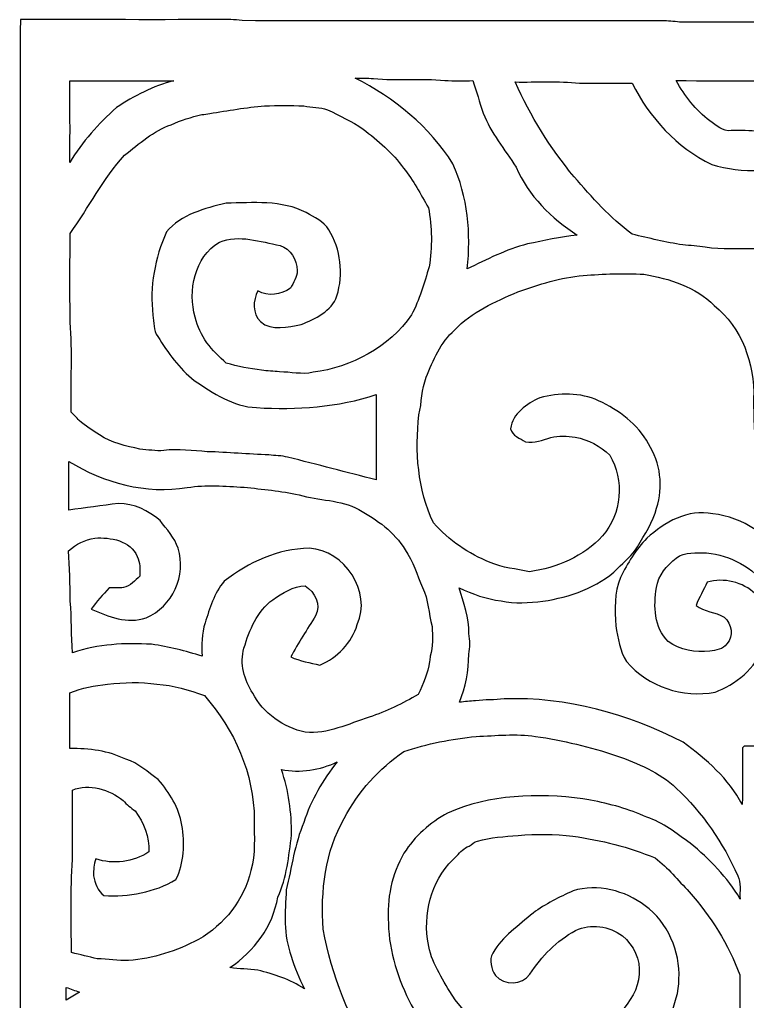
# Model space of a CAD drawing. Header units: centimetres. Extents: x -15.4 to 15.5, y -15.5 to 15.4.
# Drawn here: x -15.41 to -5.1, y 1.52 to 15.42 of the extents above; entities that cross this region are included whole.
import ezdxf

# ---------------------------------------------------------------- set-up
doc = ezdxf.new("R2010")
doc.units = ezdxf.units.CM
doc.header["$MEASUREMENT"] = 0
doc.layers.add('Camada 1', color=7, linetype='Continuous')

msp = doc.modelspace()

# ---------------------------------------------------------------- linework, layer by layer
at = {"layer": 'Camada 1'}
for points, knots in [([(-15.39275, 15.41638), (-14.40074, 15.41674), (-13.40873, 15.41568), (-12.41636, 15.41674), (-12.41636, 15.41674), (-12.36203, 15.41674), (-12.3077, 15.41356), (-12.25409, 15.40262), (-12.25409, 15.40262), (-10.25137, 15.39309), (-8.24794, 15.40228), (-6.24487, 15.39804), (-6.24487, 15.39804), (-6.16196, 15.39592), (-6.08012, 15.38005), (-5.99687, 15.38075), (-5.99687, 15.38075), (-4.1864, 15.38146), (-2.3763, 15.3811), (-0.56585, 15.3811), (-0.56585, 15.3811), (-0.35382, 15.37898), (-0.14111, 15.39028), (0.07021, 15.36488), (0.07021, 15.36488), (2.05775, 15.36064), (4.0453, 15.36594), (6.0325, 15.36206), (6.0325, 15.36206), (6.2551, 15.33524), (6.47983, 15.34865), (6.70348, 15.34583), (6.70348, 15.34583), (8.34918, 15.34583), (9.99489, 15.34583), (11.64096, 15.34583), (11.64096, 15.34583), (11.87626, 15.3423), (12.11297, 15.35712), (12.34756, 15.3296), (12.34756, 15.3296), (13.28844, 15.32678), (14.22929, 15.32819), (15.17015, 15.32889), (15.17015, 15.32889), (15.23223, 15.32254), (15.30208, 15.34335), (15.3603, 15.31196), (15.3603, 15.31196), (15.36771, 14.52421), (15.36101, 13.73611), (15.36347, 12.94835), (15.36347, 12.94835), (15.36664, 12.66577), (15.35182, 12.38285), (15.38076, 12.10133), (15.38076, 12.10133), (15.38145, 10.13741), (15.38076, 8.17315), (15.38111, 6.20923), (15.38111, 6.20923), (15.41285, 5.88081), (15.39346, 5.55025), (15.39875, 5.22076), (15.39875, 5.22076), (15.39875, 3.50343), (15.3984, 1.7861), (15.39909, 0.06914), (15.39909, 0.06914), (15.4252, -0.18767), (15.41463, -0.44591), (15.41638, -0.70379), (15.41638, -0.70379), (15.41638, -2.49166), (15.41604, -4.27955), (15.41638, -6.06743), (15.41638, -6.06743), (15.45025, -6.45478), (15.42696, -6.84459), (15.43402, -7.23335), (15.43402, -7.23335), (15.43402, -8.89141), (15.43368, -10.54981), (15.43437, -12.20786), (15.43437, -12.20786), (15.46754, -12.58218), (15.44531, -12.95859), (15.45166, -13.33429), (15.45166, -13.33429), (15.4492, -14.03879), (15.45661, -14.74364), (15.44779, -15.44813), (15.44779, -15.44813), (11.63849, -15.45625), (7.8292, -15.4492), (4.01991, -15.45166), (4.01991, -15.45166), (-2.45109, -15.45166), (-8.92174, -15.45166), (-15.39275, -15.45166), (-15.39275, -15.45166), (-15.4065, -13.65284), (-15.39486, -11.85333), (-15.39874, -10.05416), (-15.39874, -10.05416), (-15.39874, -1.70603), (-15.39874, 6.64245), (-15.39874, 14.99058), (-15.39874, 14.99058), (-15.39804, 15.1324), (-15.40263, 15.27457), (-15.39275, 15.41638)], [0, 0, 0, 0, 0.03448276, 0.03448276, 0.03448276, 0.03448276, 0.06896552, 0.06896552, 0.06896552, 0.06896552, 0.10344828, 0.10344828, 0.10344828, 0.10344828, 0.13793103, 0.13793103, 0.13793103, 0.13793103, 0.17241379, 0.17241379, 0.17241379, 0.17241379, 0.20689655, 0.20689655, 0.20689655, 0.20689655, 0.24137931, 0.24137931, 0.24137931, 0.24137931, 0.27586207, 0.27586207, 0.27586207, 0.27586207, 0.31034483, 0.31034483, 0.31034483, 0.31034483, 0.34482759, 0.34482759, 0.34482759, 0.34482759, 0.37931034, 0.37931034, 0.37931034, 0.37931034, 0.4137931, 0.4137931, 0.4137931, 0.4137931, 0.44827586, 0.44827586, 0.44827586, 0.44827586, 0.48275862, 0.48275862, 0.48275862, 0.48275862, 0.51724138, 0.51724138, 0.51724138, 0.51724138, 0.55172414, 0.55172414, 0.55172414, 0.55172414, 0.5862069, 0.5862069, 0.5862069, 0.5862069, 0.62068966, 0.62068966, 0.62068966, 0.62068966, 0.65517241, 0.65517241, 0.65517241, 0.65517241, 0.68965517, 0.68965517, 0.68965517, 0.68965517, 0.72413793, 0.72413793, 0.72413793, 0.72413793, 0.75862069, 0.75862069, 0.75862069, 0.75862069, 0.79310345, 0.79310345, 0.79310345, 0.79310345, 0.82758621, 0.82758621, 0.82758621, 0.82758621, 0.86206897, 0.86206897, 0.86206897, 0.86206897, 0.89655172, 0.89655172, 0.89655172, 0.89655172, 0.93103448, 0.93103448, 0.93103448, 0.93103448, 1, 1, 1, 1]), ([(-10.65318, 14.58841), (-10.65318, 14.58841), (-10.65318, 14.58841), (-10.65318, 14.58841), (-10.65318, 14.58841), (-10.10355, 14.30725), (-9.59802, 13.90402), (-9.26994, 13.37485), (-9.26994, 13.37485), (-9.05721, 12.91272), (-9.01029, 12.38919), (-9.06674, 11.88755), (-9.06674, 11.88755), (-8.79051, 12.02125), (-8.51358, 12.16271), (-8.21478, 12.24068), (-8.21478, 12.24068), (-7.97983, 12.28442), (-7.74734, 12.34581), (-7.50817, 12.36521), (-7.50817, 12.36521), (-7.87471, 12.60263), (-8.20067, 12.92295), (-8.37529, 13.329), (-8.37529, 13.329), (-8.53333, 13.58088), (-8.73301, 13.8116), (-8.83955, 14.09382), (-8.83955, 14.09382), (-8.89423, 14.24481), (-8.93339, 14.40109), (-8.98665, 14.55278), (-8.98665, 14.55278), (-9.11895, 14.55314), (-9.25159, 14.54784), (-9.38353, 14.55561), (-9.38353, 14.55561), (-9.71937, 14.59405), (-10.05945, 14.54502), (-10.39423, 14.58347), (-10.39423, 14.58347), (-10.48067, 14.58806), (-10.5671, 14.58771), (-10.65318, 14.58841)], [0, 0, 0, 0, 0.08333333, 0.08333333, 0.08333333, 0.08333333, 0.16666667, 0.16666667, 0.16666667, 0.16666667, 0.25, 0.25, 0.25, 0.25, 0.33333333, 0.33333333, 0.33333333, 0.33333333, 0.41666667, 0.41666667, 0.41666667, 0.41666667, 0.5, 0.5, 0.5, 0.5, 0.58333333, 0.58333333, 0.58333333, 0.58333333, 0.66666667, 0.66666667, 0.66666667, 0.66666667, 0.75, 0.75, 0.75, 0.75, 0.83333333, 0.83333333, 0.83333333, 0.83333333, 1, 1, 1, 1]), ([(-14.69319, 14.55208), (-14.69319, 14.55208), (-14.69319, 14.55208), (-14.69319, 14.55208), (-14.69319, 14.55208), (-14.6946, 14.16649), (-14.69036, 13.7809), (-14.69566, 13.39567), (-14.69566, 13.39567), (-14.51963, 13.68918), (-14.28961, 13.94389), (-14.03561, 14.17143), (-14.03561, 14.17143), (-13.78373, 14.33583), (-13.51562, 14.47834), (-13.22211, 14.55243), (-13.22211, 14.55243), (-13.71247, 14.55172), (-14.20283, 14.55243), (-14.69319, 14.55208)], [0, 0, 0, 0, 0.16666667, 0.16666667, 0.16666667, 0.16666667, 0.33333333, 0.33333333, 0.33333333, 0.33333333, 0.5, 0.5, 0.5, 0.5, 0.66666667, 0.66666667, 0.66666667, 0.66666667, 1, 1, 1, 1]), ([(-3.25649, 14.53444), (-3.25649, 14.53444), (-3.25649, 14.53444), (-3.25649, 14.53444), (-3.25649, 14.53444), (-3.34327, 14.00739), (-3.73344, 13.53714), (-4.2485, 13.38367), (-4.2485, 13.38367), (-4.69018, 13.27855), (-5.16466, 13.22387), (-5.60351, 13.36815), (-5.60351, 13.36815), (-6.09669, 13.60487), (-6.48757, 14.03067), (-6.72852, 14.5168), (-6.72852, 14.5168), (-6.97864, 14.51751), (-7.22841, 14.51539), (-7.47818, 14.51751), (-7.47818, 14.51751), (-7.7798, 14.54819), (-8.08354, 14.5295), (-8.38623, 14.53444), (-8.38623, 14.53444), (-8.17668, 14.04972), (-7.88776, 13.59922), (-7.55332, 13.19141), (-7.55332, 13.19141), (-7.29721, 12.90355), (-7.0432, 12.60722), (-6.73028, 12.37932), (-6.73028, 12.37932), (-6.49252, 12.32217), (-6.25403, 12.26466), (-6.01203, 12.22798), (-6.01203, 12.22798), (-5.90585, 12.21951), (-5.80002, 12.20858), (-5.69419, 12.19375), (-5.69419, 12.19375), (-5.4557, 12.15848), (-5.21441, 12.17365), (-4.97416, 12.17083), (-4.97416, 12.17083), (-4.86092, 12.17189), (-4.74661, 12.16377), (-4.63444, 12.18318), (-4.63444, 12.18318), (-4.10562, 12.20998), (-3.58386, 12.34581), (-3.10091, 12.56065), (-3.10091, 12.56065), (-2.83844, 12.69541), (-2.55868, 12.82488), (-2.36431, 13.05418), (-2.36431, 13.05418), (-1.96497, 13.45247), (-1.72966, 13.99716), (-1.65417, 14.55208), (-1.65417, 14.55208), (-1.8923, 14.55102), (-2.13006, 14.5549), (-2.36748, 14.55067), (-2.36748, 14.55067), (-2.66276, 14.51963), (-2.96016, 14.54043), (-3.25649, 14.53444)], [0, 0, 0, 0, 0.05555556, 0.05555556, 0.05555556, 0.05555556, 0.11111111, 0.11111111, 0.11111111, 0.11111111, 0.16666667, 0.16666667, 0.16666667, 0.16666667, 0.22222222, 0.22222222, 0.22222222, 0.22222222, 0.27777778, 0.27777778, 0.27777778, 0.27777778, 0.33333333, 0.33333333, 0.33333333, 0.33333333, 0.38888889, 0.38888889, 0.38888889, 0.38888889, 0.44444444, 0.44444444, 0.44444444, 0.44444444, 0.5, 0.5, 0.5, 0.5, 0.55555556, 0.55555556, 0.55555556, 0.55555556, 0.61111111, 0.61111111, 0.61111111, 0.61111111, 0.66666667, 0.66666667, 0.66666667, 0.66666667, 0.72222222, 0.72222222, 0.72222222, 0.72222222, 0.77777778, 0.77777778, 0.77777778, 0.77777778, 0.83333333, 0.83333333, 0.83333333, 0.83333333, 0.88888889, 0.88888889, 0.88888889, 0.88888889, 1, 1, 1, 1]), ([(-6.10763, 14.55278), (-6.10763, 14.55278), (-6.10763, 14.55278), (-6.10763, 14.55278), (-6.10763, 14.55278), (-5.98416, 14.33617), (-5.83035, 14.13262), (-5.62821, 13.98375), (-5.62821, 13.98375), (-5.53895, 13.9199), (-5.44758, 13.82818), (-5.32799, 13.84582), (-5.32799, 13.84582), (-5.06094, 13.85958), (-4.79495, 13.80666), (-4.52895, 13.83488), (-4.52895, 13.83488), (-4.19593, 13.94777), (-3.92923, 14.22541), (-3.8107, 14.55384), (-3.8107, 14.55384), (-4.57623, 14.54996), (-5.34211, 14.55278), (-6.10763, 14.55278)], [0, 0, 0, 0, 0.14285714, 0.14285714, 0.14285714, 0.14285714, 0.28571429, 0.28571429, 0.28571429, 0.28571429, 0.42857143, 0.42857143, 0.42857143, 0.42857143, 0.57142857, 0.57142857, 0.57142857, 0.57142857, 0.71428571, 0.71428571, 0.71428571, 0.71428571, 1, 1, 1, 1]), ([(-11.93694, 14.19542), (-11.93694, 14.19542), (-11.93694, 14.19542), (-11.93694, 14.19542), (-11.93694, 14.19542), (-12.19799, 14.17672), (-12.45517, 14.12733), (-12.71375, 14.08852), (-12.71375, 14.08852), (-12.75115, 14.08253), (-12.78889, 14.07689), (-12.82629, 14.07159), (-12.82629, 14.07159), (-12.97516, 14.03879), (-13.1205, 13.99151), (-13.25986, 13.92977), (-13.25986, 13.92977), (-13.51032, 13.84053), (-13.71494, 13.66167), (-13.91955, 13.49728), (-13.91955, 13.49728), (-14.22646, 13.1653), (-14.42719, 12.75362), (-14.69178, 12.38919), (-14.69178, 12.38919), (-14.69248, 11.97115), (-14.69743, 11.55311), (-14.6893, 11.13507), (-14.6893, 11.13507), (-14.65756, 10.71244), (-14.68437, 10.28594), (-14.67555, 9.8619), (-14.67555, 9.8619), (-14.63603, 9.8238), (-14.59829, 9.78393), (-14.56302, 9.7416), (-14.56302, 9.7416), (-14.47023, 9.66858), (-14.37498, 9.59838), (-14.27374, 9.53698), (-14.27374, 9.53698), (-14.10334, 9.42374), (-13.89873, 9.38318), (-13.70329, 9.3345), (-13.70329, 9.3345), (-13.59005, 9.33132), (-13.47752, 9.30416), (-13.36393, 9.31686), (-13.36393, 9.31686), (-13.15931, 9.34648), (-12.95258, 9.31227), (-12.74798, 9.29993), (-12.74798, 9.29993), (-12.45658, 9.29216), (-12.16659, 9.26358), (-11.8752, 9.25617), (-11.8752, 9.25617), (-11.78735, 9.24136), (-11.6967, 9.2456), (-11.60991, 9.22195), (-11.60991, 9.22195), (-11.19081, 9.11859), (-10.77382, 9.00747), (-10.35508, 8.90129), (-10.35508, 8.90129), (-10.35261, 9.30416), (-10.35473, 9.70667), (-10.35402, 10.10955), (-10.35402, 10.10955), (-10.89871, 9.92857), (-11.4815, 9.88906), (-12.05089, 9.92399), (-12.05089, 9.92399), (-12.38144, 9.93951), (-12.66754, 10.12825), (-12.93248, 10.30957), (-12.93248, 10.30957), (-13.14731, 10.47679), (-13.30571, 10.70292), (-13.45, 10.93082), (-13.45, 10.93082), (-13.51386, 11.0176), (-13.50115, 11.13225), (-13.51879, 11.23314), (-13.51879, 11.23314), (-13.56606, 11.63425), (-13.49127, 12.04382), (-13.32688, 12.41143), (-13.32688, 12.41143), (-13.11769, 12.66118), (-12.78501, 12.74444), (-12.48233, 12.81888), (-12.48233, 12.81888), (-12.10133, 12.82382), (-11.6967, 12.86615), (-11.34568, 12.68448), (-11.34568, 12.68448), (-11.23279, 12.61497), (-11.09662, 12.56241), (-11.02783, 12.44176), (-11.02783, 12.44176), (-10.85355, 12.16659), (-10.81792, 11.81522), (-10.91212, 11.50548), (-10.91212, 11.50548), (-10.98973, 11.28641), (-11.21833, 11.18199), (-11.41764, 11.09979), (-11.41764, 11.09979), (-11.60603, 11.07122), (-11.83569, 10.99855), (-11.99514, 11.14212), (-11.99514, 11.14212), (-12.11403, 11.25325), (-12.10062, 11.44164), (-12.03254, 11.57675), (-12.03254, 11.57675), (-11.88332, 11.49349), (-11.70798, 11.52031), (-11.5704, 11.61414), (-11.5704, 11.61414), (-11.52665, 11.69281), (-11.47656, 11.77113), (-11.47303, 11.86391), (-11.47303, 11.86391), (-11.47798, 12.01455), (-11.56793, 12.17259), (-11.71645, 12.22057), (-11.71645, 12.22057), (-11.99762, 12.26784), (-12.29677, 12.38391), (-12.57617, 12.26502), (-12.57617, 12.26502), (-12.93354, 12.05547), (-13.02525, 11.57851), (-12.91977, 11.20316), (-12.91977, 11.20316), (-12.86192, 10.93858), (-12.67953, 10.7255), (-12.4788, 10.55404), (-12.4788, 10.55404), (-12.31582, 10.50819), (-12.14861, 10.47361), (-11.98033, 10.45316), (-11.98033, 10.45316), (-11.89601, 10.44186), (-11.80994, 10.44327), (-11.72562, 10.42951), (-11.72562, 10.42951), (-11.56687, 10.43128), (-11.40742, 10.38612), (-11.25007, 10.42422), (-11.25007, 10.42422), (-10.70539, 10.49761), (-10.17234, 10.77841), (-9.8552, 11.23561), (-9.8552, 11.23561), (-9.74336, 11.45151), (-9.67422, 11.68646), (-9.60578, 11.91894), (-9.60578, 11.91894), (-9.56062, 12.19446), (-9.5631, 12.48021), (-9.61601, 12.75467), (-9.61601, 12.75467), (-9.72749, 12.94411), (-9.82627, 13.14309), (-9.96809, 13.31241), (-9.96809, 13.31241), (-10.12189, 13.5329), (-10.33356, 13.70188), (-10.54135, 13.8684), (-10.54135, 13.8684), (-10.69727, 13.98058), (-10.87578, 14.05395), (-11.04512, 14.1418), (-11.04512, 14.1418), (-11.15235, 14.18166), (-11.27019, 14.17284), (-11.38131, 14.19612), (-11.38131, 14.19612), (-11.56652, 14.20142), (-11.75173, 14.20213), (-11.93694, 14.19542)], [0, 0, 0, 0, 0.0212766, 0.0212766, 0.0212766, 0.0212766, 0.04255319, 0.04255319, 0.04255319, 0.04255319, 0.06382979, 0.06382979, 0.06382979, 0.06382979, 0.08510638, 0.08510638, 0.08510638, 0.08510638, 0.10638298, 0.10638298, 0.10638298, 0.10638298, 0.12765957, 0.12765957, 0.12765957, 0.12765957, 0.14893617, 0.14893617, 0.14893617, 0.14893617, 0.17021277, 0.17021277, 0.17021277, 0.17021277, 0.19148936, 0.19148936, 0.19148936, 0.19148936, 0.21276596, 0.21276596, 0.21276596, 0.21276596, 0.23404255, 0.23404255, 0.23404255, 0.23404255, 0.25531915, 0.25531915, 0.25531915, 0.25531915, 0.27659574, 0.27659574, 0.27659574, 0.27659574, 0.29787234, 0.29787234, 0.29787234, 0.29787234, 0.31914894, 0.31914894, 0.31914894, 0.31914894, 0.34042553, 0.34042553, 0.34042553, 0.34042553, 0.36170213, 0.36170213, 0.36170213, 0.36170213, 0.38297872, 0.38297872, 0.38297872, 0.38297872, 0.40425532, 0.40425532, 0.40425532, 0.40425532, 0.42553191, 0.42553191, 0.42553191, 0.42553191, 0.44680851, 0.44680851, 0.44680851, 0.44680851, 0.46808511, 0.46808511, 0.46808511, 0.46808511, 0.4893617, 0.4893617, 0.4893617, 0.4893617, 0.5106383, 0.5106383, 0.5106383, 0.5106383, 0.53191489, 0.53191489, 0.53191489, 0.53191489, 0.55319149, 0.55319149, 0.55319149, 0.55319149, 0.57446809, 0.57446809, 0.57446809, 0.57446809, 0.59574468, 0.59574468, 0.59574468, 0.59574468, 0.61702128, 0.61702128, 0.61702128, 0.61702128, 0.63829787, 0.63829787, 0.63829787, 0.63829787, 0.65957447, 0.65957447, 0.65957447, 0.65957447, 0.68085106, 0.68085106, 0.68085106, 0.68085106, 0.70212766, 0.70212766, 0.70212766, 0.70212766, 0.72340426, 0.72340426, 0.72340426, 0.72340426, 0.74468085, 0.74468085, 0.74468085, 0.74468085, 0.76595745, 0.76595745, 0.76595745, 0.76595745, 0.78723404, 0.78723404, 0.78723404, 0.78723404, 0.80851064, 0.80851064, 0.80851064, 0.80851064, 0.82978723, 0.82978723, 0.82978723, 0.82978723, 0.85106383, 0.85106383, 0.85106383, 0.85106383, 0.87234043, 0.87234043, 0.87234043, 0.87234043, 0.89361702, 0.89361702, 0.89361702, 0.89361702, 0.91489362, 0.91489362, 0.91489362, 0.91489362, 0.93617021, 0.93617021, 0.93617021, 0.93617021, 0.95744681, 0.95744681, 0.95744681, 0.95744681, 1, 1, 1, 1]), ([(-7.42243, 11.79653), (-7.42243, 11.79653), (-7.42243, 11.79653), (-7.42243, 11.79653), (-7.42243, 11.79653), (-7.74171, 11.76654), (-8.04967, 11.66918), (-8.3513, 11.5637), (-8.3513, 11.5637), (-8.67021, 11.42329), (-9.00429, 11.28289), (-9.2456, 11.02183), (-9.2456, 11.02183), (-9.44421, 10.84615), (-9.55039, 10.59531), (-9.64599, 10.35402), (-9.64599, 10.35402), (-9.71549, 10.18433), (-9.70738, 9.99807), (-9.74972, 9.82168), (-9.74972, 9.82168), (-9.81145, 9.30733), (-9.767, 8.76546), (-9.54475, 8.29274), (-9.54475, 8.29274), (-9.32885, 8.04509), (-9.04557, 7.85636), (-8.74218, 7.73218), (-8.74218, 7.73218), (-8.56579, 7.65351), (-8.37035, 7.64222), (-8.18373, 7.60129), (-8.18373, 7.60129), (-7.7985, 7.65527), (-7.41574, 7.81507), (-7.15115, 8.10789), (-7.15115, 8.10789), (-6.87599, 8.41516), (-6.83541, 8.89917), (-7.04849, 9.25124), (-7.04849, 9.25124), (-7.18148, 9.38106), (-7.35117, 9.47349), (-7.53604, 9.50382), (-7.53604, 9.50382), (-7.65174, 9.52111), (-7.76851, 9.52958), (-7.88282, 9.49889), (-7.88282, 9.49889), (-8.00064, 9.4689), (-8.11565, 9.41211), (-8.24124, 9.43963), (-8.24124, 9.43963), (-8.32061, 9.48795), (-8.42574, 9.52711), (-8.45326, 9.62588), (-8.45326, 9.62588), (-8.42186, 9.84144), (-8.22289, 9.98043), (-8.03769, 10.06333), (-8.03769, 10.06333), (-7.76569, 10.13707), (-7.46619, 10.13918), (-7.20548, 10.02205), (-7.20548, 10.02205), (-6.92185, 9.88659), (-6.6502, 9.69362), (-6.49851, 9.41069), (-6.49851, 9.41069), (-6.32812, 9.14541), (-6.2865, 8.80215), (-6.38386, 8.50264), (-6.38386, 8.50264), (-6.43325, 8.30192), (-6.55496, 8.13223), (-6.65409, 7.95407), (-6.65409, 7.95407), (-6.72535, 7.83271), (-6.83789, 7.74347), (-6.93702, 7.64575), (-6.93702, 7.64575), (-7.221, 7.37129), (-7.61083, 7.24393), (-7.99324, 7.1829), (-7.99324, 7.1829), (-8.19043, 7.16279), (-8.39257, 7.14058), (-8.58766, 7.1896), (-8.58766, 7.1896), (-8.79439, 7.21254), (-8.99265, 7.2831), (-9.17821, 7.37481), (-9.17821, 7.37481), (-9.12001, 7.16138), (-9.03464, 6.95042), (-9.04381, 6.72499), (-9.04381, 6.72499), (-9.02511, 6.62905), (-9.02511, 6.52921), (-9.04416, 6.43325), (-9.04416, 6.43325), (-9.04381, 6.20006), (-9.0872, 5.96723), (-9.17786, 5.75203), (-9.17786, 5.75203), (-9.10166, 5.76474), (-9.02405, 5.76896), (-8.94715, 5.7739), (-8.94715, 5.7739), (-8.81309, 5.79225), (-8.67727, 5.78167), (-8.54356, 5.80036), (-8.54356, 5.80036), (-7.66197, 5.83388), (-6.78638, 5.59011), (-6.00745, 5.18688), (-6.00745, 5.18688), (-5.67937, 4.94805), (-5.36397, 4.66831), (-5.16995, 4.306), (-5.16995, 4.306), (-5.16361, 4.57375), (-5.17384, 4.84152), (-5.16536, 5.10857), (-5.16536, 5.10857), (-5.16536, 5.10857), (-5.14314, 5.13008), (-5.14314, 5.13008), (-5.14314, 5.13008), (-4.96288, 5.1389), (-4.78189, 5.12762), (-4.60162, 5.13574), (-4.60162, 5.13574), (-4.48768, 5.39114), (-4.30459, 5.6074), (-4.12291, 5.81695), (-4.12291, 5.81695), (-3.93805, 5.98981), (-3.73591, 6.15738), (-3.49849, 6.25157), (-3.49849, 6.25157), (-3.83363, 6.33835), (-4.13702, 6.52251), (-4.37973, 6.76733), (-4.37973, 6.76733), (-4.56776, 6.94055), (-4.67888, 7.17549), (-4.81117, 7.38998), (-4.81117, 7.38998), (-5.02213, 7.65315), (-5.33646, 7.84048), (-5.67584, 7.86659), (-5.67584, 7.86659), (-5.82224, 7.87082), (-5.97958, 7.88423), (-6.10622, 7.79497), (-6.10622, 7.79497), (-6.23922, 7.6902), (-6.36128, 7.55014), (-6.38527, 7.37622), (-6.38527, 7.37622), (-6.42796, 7.11729), (-6.42338, 6.80861), (-6.21911, 6.61492), (-6.21911, 6.61492), (-6.0526, 6.48723), (-5.83493, 6.45442), (-5.62963, 6.47452), (-5.62963, 6.47452), (-5.54426, 6.49534), (-5.43947, 6.49569), (-5.38938, 6.58106), (-5.38938, 6.58106), (-5.28672, 6.69008), (-5.31988, 6.86398), (-5.42783, 6.95607), (-5.42783, 6.95607), (-5.54637, 7.03826), (-5.71711, 7.02944), (-5.82541, 7.12469), (-5.82541, 7.12469), (-5.78026, 7.23793), (-5.71782, 7.34306), (-5.66773, 7.45418), (-5.66773, 7.45418), (-5.43243, 7.5191), (-5.16149, 7.45737), (-4.98439, 7.28698), (-4.98439, 7.28698), (-4.86657, 7.1053), (-4.80306, 6.8834), (-4.84786, 6.66749), (-4.84786, 6.66749), (-4.88913, 6.32989), (-5.16325, 6.08188), (-5.45324, 5.93724), (-5.45324, 5.93724), (-5.48745, 5.92454), (-5.52167, 5.91114), (-5.55519, 5.89667), (-5.55519, 5.89667), (-6.0092, 5.80848), (-6.50945, 5.97288), (-6.80895, 6.32777), (-6.80895, 6.32777), (-6.90879, 6.4777), (-6.92996, 6.66184), (-6.96241, 6.83472), (-6.96241, 6.83472), (-6.97052, 7.06402), (-6.99065, 7.30603), (-6.89292, 7.52086), (-6.89292, 7.52086), (-6.79696, 7.72195), (-6.67772, 7.9142), (-6.52144, 8.07402), (-6.52144, 8.07402), (-6.27274, 8.30615), (-5.93972, 8.49065), (-5.58835, 8.42186), (-5.58835, 8.42186), (-5.37491, 8.39611), (-5.16678, 8.32131), (-4.99004, 8.19855), (-4.99004, 8.19855), (-5.00344, 8.55415), (-4.94312, 8.9108), (-4.98792, 9.26535), (-4.98792, 9.26535), (-4.98369, 9.52887), (-5.01755, 9.79064), (-5.00909, 10.05416), (-5.00909, 10.05416), (-4.99321, 10.54381), (-5.17842, 11.05746), (-5.56718, 11.37002), (-5.56718, 11.37002), (-5.8314, 11.63531), (-6.20359, 11.75032), (-6.56378, 11.8124), (-6.56378, 11.8124), (-6.84988, 11.83004), (-7.13668, 11.81452), (-7.42243, 11.79653)], [0, 0, 0, 0, 0.01612903, 0.01612903, 0.01612903, 0.01612903, 0.03225806, 0.03225806, 0.03225806, 0.03225806, 0.0483871, 0.0483871, 0.0483871, 0.0483871, 0.06451613, 0.06451613, 0.06451613, 0.06451613, 0.08064516, 0.08064516, 0.08064516, 0.08064516, 0.09677419, 0.09677419, 0.09677419, 0.09677419, 0.11290323, 0.11290323, 0.11290323, 0.11290323, 0.12903226, 0.12903226, 0.12903226, 0.12903226, 0.14516129, 0.14516129, 0.14516129, 0.14516129, 0.16129032, 0.16129032, 0.16129032, 0.16129032, 0.17741935, 0.17741935, 0.17741935, 0.17741935, 0.19354839, 0.19354839, 0.19354839, 0.19354839, 0.20967742, 0.20967742, 0.20967742, 0.20967742, 0.22580645, 0.22580645, 0.22580645, 0.22580645, 0.24193548, 0.24193548, 0.24193548, 0.24193548, 0.25806452, 0.25806452, 0.25806452, 0.25806452, 0.27419355, 0.27419355, 0.27419355, 0.27419355, 0.29032258, 0.29032258, 0.29032258, 0.29032258, 0.30645161, 0.30645161, 0.30645161, 0.30645161, 0.32258065, 0.32258065, 0.32258065, 0.32258065, 0.33870968, 0.33870968, 0.33870968, 0.33870968, 0.35483871, 0.35483871, 0.35483871, 0.35483871, 0.37096774, 0.37096774, 0.37096774, 0.37096774, 0.38709677, 0.38709677, 0.38709677, 0.38709677, 0.40322581, 0.40322581, 0.40322581, 0.40322581, 0.41935484, 0.41935484, 0.41935484, 0.41935484, 0.43548387, 0.43548387, 0.43548387, 0.43548387, 0.4516129, 0.4516129, 0.4516129, 0.4516129, 0.46774194, 0.46774194, 0.46774194, 0.46774194, 0.48387097, 0.48387097, 0.48387097, 0.48387097, 0.5, 0.5, 0.5, 0.5, 0.51612903, 0.51612903, 0.51612903, 0.51612903, 0.53225806, 0.53225806, 0.53225806, 0.53225806, 0.5483871, 0.5483871, 0.5483871, 0.5483871, 0.56451613, 0.56451613, 0.56451613, 0.56451613, 0.58064516, 0.58064516, 0.58064516, 0.58064516, 0.59677419, 0.59677419, 0.59677419, 0.59677419, 0.61290323, 0.61290323, 0.61290323, 0.61290323, 0.62903226, 0.62903226, 0.62903226, 0.62903226, 0.64516129, 0.64516129, 0.64516129, 0.64516129, 0.66129032, 0.66129032, 0.66129032, 0.66129032, 0.67741935, 0.67741935, 0.67741935, 0.67741935, 0.69354839, 0.69354839, 0.69354839, 0.69354839, 0.70967742, 0.70967742, 0.70967742, 0.70967742, 0.72580645, 0.72580645, 0.72580645, 0.72580645, 0.74193548, 0.74193548, 0.74193548, 0.74193548, 0.75806452, 0.75806452, 0.75806452, 0.75806452, 0.77419355, 0.77419355, 0.77419355, 0.77419355, 0.79032258, 0.79032258, 0.79032258, 0.79032258, 0.80645161, 0.80645161, 0.80645161, 0.80645161, 0.82258065, 0.82258065, 0.82258065, 0.82258065, 0.83870968, 0.83870968, 0.83870968, 0.83870968, 0.85483871, 0.85483871, 0.85483871, 0.85483871, 0.87096774, 0.87096774, 0.87096774, 0.87096774, 0.88709677, 0.88709677, 0.88709677, 0.88709677, 0.90322581, 0.90322581, 0.90322581, 0.90322581, 0.91935484, 0.91935484, 0.91935484, 0.91935484, 0.93548387, 0.93548387, 0.93548387, 0.93548387, 0.9516129, 0.9516129, 0.9516129, 0.9516129, 0.96774194, 0.96774194, 0.96774194, 0.96774194, 1, 1, 1, 1]), ([(-14.71118, 9.16269), (-14.71118, 9.16269), (-14.71118, 9.16269), (-14.71118, 9.16269), (-14.71118, 9.16269), (-14.71047, 8.93303), (-14.71083, 8.70373), (-14.71083, 8.47407), (-14.71083, 8.47407), (-14.47553, 8.50476), (-14.24022, 8.53651), (-14.00527, 8.56861), (-14.00527, 8.56861), (-13.78832, 8.56544), (-13.58053, 8.4656), (-13.41755, 8.32626), (-13.41755, 8.32626), (-13.32476, 8.20102), (-13.20834, 8.08637), (-13.16284, 7.93291), (-13.16284, 7.93291), (-13.03654, 7.55368), (-13.24327, 7.1007), (-13.61439, 6.95006), (-13.61439, 6.95006), (-13.87651, 6.85236), (-14.15097, 6.96877), (-14.39192, 7.07107), (-14.39192, 7.07107), (-14.31466, 7.17726), (-14.22682, 7.27462), (-14.14004, 7.37305), (-14.14004, 7.37305), (-14.07194, 7.37305), (-14.00351, 7.36988), (-13.93542, 7.37693), (-13.93542, 7.37693), (-13.84018, 7.40163), (-13.77068, 7.47323), (-13.70365, 7.53991), (-13.70365, 7.53991), (-13.70647, 7.63269), (-13.69483, 7.73112), (-13.73998, 7.81614), (-13.73998, 7.81614), (-13.83312, 8.04545), (-14.12346, 8.08919), (-14.34147, 8.0779), (-14.34147, 8.0779), (-14.47976, 8.05321), (-14.60853, 7.99217), (-14.7133, 7.89834), (-14.7133, 7.89834), (-14.69883, 7.66021), (-14.69036, 7.42243), (-14.6893, 7.1836), (-14.6893, 7.1836), (-14.66355, 6.94195), (-14.68154, 6.69712), (-14.65579, 6.45476), (-14.65579, 6.45476), (-14.29667, 6.57823), (-13.91319, 6.59448), (-13.53714, 6.57401), (-13.53714, 6.57401), (-13.29337, 6.54014), (-13.0563, 6.47734), (-12.8217, 6.40537), (-12.8217, 6.40537), (-12.82735, 6.56307), (-12.83087, 6.72429), (-12.77937, 6.87599), (-12.77937, 6.87599), (-12.71199, 7.0806), (-12.65413, 7.29967), (-12.50879, 7.46548), (-12.50879, 7.46548), (-12.16483, 7.73358), (-11.74644, 7.92938), (-11.30405, 7.93221), (-11.30405, 7.93221), (-10.80311, 7.90257), (-10.41328, 7.32048), (-10.6246, 6.85236), (-10.6246, 6.85236), (-10.70116, 6.59236), (-10.90612, 6.3842), (-11.15201, 6.27873), (-11.15201, 6.27873), (-11.29206, 6.30906), (-11.43423, 6.33835), (-11.56722, 6.39409), (-11.56722, 6.39409), (-11.45857, 6.59411), (-11.33439, 6.78531), (-11.21374, 6.97793), (-11.21374, 6.97793), (-11.13154, 7.13598), (-11.22574, 7.31236), (-11.3612, 7.40338), (-11.3612, 7.40338), (-11.53512, 7.40056), (-11.68118, 7.29614), (-11.82052, 7.20441), (-11.82052, 7.20441), (-12.04382, 7.04179), (-12.15036, 6.77474), (-12.22868, 6.51968), (-12.22868, 6.51968), (-12.29324, 6.30095), (-12.22622, 6.06601), (-12.10345, 5.88081), (-12.10345, 5.88081), (-11.95669, 5.59681), (-11.67165, 5.39503), (-11.36085, 5.3294), (-11.36085, 5.3294), (-11.04264, 5.29872), (-10.74913, 5.44758), (-10.45492, 5.54319), (-10.45492, 5.54319), (-10.20973, 5.61798), (-9.98325, 5.73933), (-9.76029, 5.86351), (-9.76029, 5.86351), (-9.69362, 6.01451), (-9.62483, 6.16584), (-9.59908, 6.33023), (-9.59908, 6.33023), (-9.59696, 6.34858), (-9.59237, 6.38562), (-9.59026, 6.40396), (-9.59026, 6.40396), (-9.55216, 6.54156), (-9.55745, 6.68548), (-9.56274, 6.82659), (-9.56274, 6.82659), (-9.61495, 7.00863), (-9.61495, 7.20548), (-9.69891, 7.37763), (-9.69891, 7.37763), (-9.77758, 7.55685), (-9.8312, 7.74912), (-9.94656, 7.91033), (-9.94656, 7.91033), (-10.09437, 8.16751), (-10.34909, 8.33649), (-10.60026, 8.48077), (-10.60026, 8.48077), (-10.86308, 8.62329), (-11.16788, 8.60671), (-11.44834, 8.68785), (-11.44834, 8.68785), (-11.70481, 8.745), (-11.96727, 8.76899), (-12.22798, 8.79756), (-12.22798, 8.79756), (-12.49644, 8.81168), (-12.76456, 8.83496), (-13.03195, 8.79298), (-13.03195, 8.79298), (-13.6151, 8.69385), (-14.212, 8.85965), (-14.71118, 9.16269)], [0, 0, 0, 0, 0.02380952, 0.02380952, 0.02380952, 0.02380952, 0.04761905, 0.04761905, 0.04761905, 0.04761905, 0.07142857, 0.07142857, 0.07142857, 0.07142857, 0.0952381, 0.0952381, 0.0952381, 0.0952381, 0.11904762, 0.11904762, 0.11904762, 0.11904762, 0.14285714, 0.14285714, 0.14285714, 0.14285714, 0.16666667, 0.16666667, 0.16666667, 0.16666667, 0.19047619, 0.19047619, 0.19047619, 0.19047619, 0.21428571, 0.21428571, 0.21428571, 0.21428571, 0.23809524, 0.23809524, 0.23809524, 0.23809524, 0.26190476, 0.26190476, 0.26190476, 0.26190476, 0.28571429, 0.28571429, 0.28571429, 0.28571429, 0.30952381, 0.30952381, 0.30952381, 0.30952381, 0.33333333, 0.33333333, 0.33333333, 0.33333333, 0.35714286, 0.35714286, 0.35714286, 0.35714286, 0.38095238, 0.38095238, 0.38095238, 0.38095238, 0.4047619, 0.4047619, 0.4047619, 0.4047619, 0.42857143, 0.42857143, 0.42857143, 0.42857143, 0.45238095, 0.45238095, 0.45238095, 0.45238095, 0.47619048, 0.47619048, 0.47619048, 0.47619048, 0.5, 0.5, 0.5, 0.5, 0.52380952, 0.52380952, 0.52380952, 0.52380952, 0.54761905, 0.54761905, 0.54761905, 0.54761905, 0.57142857, 0.57142857, 0.57142857, 0.57142857, 0.5952381, 0.5952381, 0.5952381, 0.5952381, 0.61904762, 0.61904762, 0.61904762, 0.61904762, 0.64285714, 0.64285714, 0.64285714, 0.64285714, 0.66666667, 0.66666667, 0.66666667, 0.66666667, 0.69047619, 0.69047619, 0.69047619, 0.69047619, 0.71428571, 0.71428571, 0.71428571, 0.71428571, 0.73809524, 0.73809524, 0.73809524, 0.73809524, 0.76190476, 0.76190476, 0.76190476, 0.76190476, 0.78571429, 0.78571429, 0.78571429, 0.78571429, 0.80952381, 0.80952381, 0.80952381, 0.80952381, 0.83333333, 0.83333333, 0.83333333, 0.83333333, 0.85714286, 0.85714286, 0.85714286, 0.85714286, 0.88095238, 0.88095238, 0.88095238, 0.88095238, 0.9047619, 0.9047619, 0.9047619, 0.9047619, 0.92857143, 0.92857143, 0.92857143, 0.92857143, 0.95238095, 0.95238095, 0.95238095, 0.95238095, 1, 1, 1, 1]), ([(-14.16084, 6.01027), (-14.16084, 6.01027), (-14.16084, 6.01027), (-14.16084, 6.01027), (-14.16084, 6.01027), (-14.34253, 5.98981), (-14.52279, 5.95488), (-14.69354, 5.88785), (-14.69354, 5.88785), (-14.69284, 5.62468), (-14.69319, 5.36187), (-14.69319, 5.09868), (-14.69319, 5.09868), (-14.42367, 5.1008), (-14.14603, 5.06659), (-13.90191, 4.94595), (-13.90191, 4.94595), (-13.72411, 4.89372), (-13.58935, 4.76355), (-13.44259, 4.65737), (-13.44259, 4.65737), (-13.2842, 4.47357), (-13.14767, 4.25872), (-13.10745, 4.0153), (-13.10745, 4.0153), (-13.06829, 3.75708), (-13.07076, 3.47768), (-13.19388, 3.24167), (-13.19388, 3.24167), (-13.49763, 3.06), (-13.86169, 2.99895), (-14.212, 3.01517), (-14.212, 3.01517), (-14.3009, 3.08609), (-14.33758, 3.19017), (-14.3584, 3.2974), (-14.3584, 3.2974), (-14.36229, 3.37855), (-14.35311, 3.45863), (-14.32771, 3.53518), (-14.32771, 3.53518), (-14.08076, 3.45368), (-13.79396, 3.4865), (-13.57841, 3.63466), (-13.57841, 3.63466), (-13.56147, 3.8488), (-13.65108, 4.04424), (-13.76927, 4.21569), (-13.76927, 4.21569), (-13.83136, 4.25837), (-13.88991, 4.30635), (-13.94036, 4.36279), (-13.94036, 4.36279), (-14.13756, 4.52013), (-14.41661, 4.60728), (-14.65967, 4.50885), (-14.65967, 4.50885), (-14.65579, 4.18217), (-14.65932, 3.85514), (-14.65756, 3.52848), (-14.65756, 3.52848), (-14.68578, 3.08963), (-14.67802, 2.64865), (-14.67026, 2.20909), (-14.67026, 2.20909), (-14.5489, 2.17945), (-14.42719, 2.15123), (-14.30654, 2.11949), (-14.30654, 2.11949), (-14.15838, 2.1209), (-14.01197, 2.09125), (-13.86346, 2.09832), (-13.86346, 2.09832), (-13.51632, 2.12019), (-13.18013, 2.23448), (-12.8725, 2.39323), (-12.8725, 2.39323), (-12.50809, 2.60173), (-12.2248, 2.96016), (-12.12991, 3.37114), (-12.12991, 3.37114), (-12.06146, 3.60574), (-12.08722, 3.85092), (-12.08193, 4.09151), (-12.08193, 4.09151), (-12.08687, 4.7392), (-12.36062, 5.36787), (-12.7896, 5.84729), (-12.7896, 5.84729), (-13.00655, 5.92771), (-13.22951, 5.9951), (-13.46164, 6.00991), (-13.46164, 6.00991), (-13.69412, 6.04202), (-13.92837, 6.03603), (-14.16084, 6.01027)], [0, 0, 0, 0, 0.04, 0.04, 0.04, 0.04, 0.08, 0.08, 0.08, 0.08, 0.12, 0.12, 0.12, 0.12, 0.16, 0.16, 0.16, 0.16, 0.2, 0.2, 0.2, 0.2, 0.24, 0.24, 0.24, 0.24, 0.28, 0.28, 0.28, 0.28, 0.32, 0.32, 0.32, 0.32, 0.36, 0.36, 0.36, 0.36, 0.4, 0.4, 0.4, 0.4, 0.44, 0.44, 0.44, 0.44, 0.48, 0.48, 0.48, 0.48, 0.52, 0.52, 0.52, 0.52, 0.56, 0.56, 0.56, 0.56, 0.6, 0.6, 0.6, 0.6, 0.64, 0.64, 0.64, 0.64, 0.68, 0.68, 0.68, 0.68, 0.72, 0.72, 0.72, 0.72, 0.76, 0.76, 0.76, 0.76, 0.8, 0.8, 0.8, 0.8, 0.84, 0.84, 0.84, 0.84, 0.88, 0.88, 0.88, 0.88, 0.92, 0.92, 0.92, 0.92, 1, 1, 1, 1]), ([(-8.93867, 5.27049), (-8.93867, 5.27049), (-8.93867, 5.27049), (-8.93867, 5.27049), (-8.93867, 5.27049), (-9.28652, 5.23309), (-9.63436, 5.16889), (-9.96491, 5.05459), (-9.96491, 5.05459), (-10.31416, 4.81012), (-10.61367, 4.4898), (-10.80734, 4.1081), (-10.80734, 4.1081), (-11.08498, 3.63855), (-11.14248, 3.07552), (-11.10685, 2.54105), (-11.10685, 2.54105), (-10.9862, 1.88911), (-10.74349, 1.25694), (-10.3639, 0.7112), (-10.3639, 0.7112), (-10.08838, 0.26987), (-9.72961, -0.12276), (-9.29463, -0.41168), (-9.29463, -0.41168), (-8.8145, -0.68014), (-8.27581, -0.86289), (-7.72088, -0.8576), (-7.72088, -0.8576), (-7.26581, -0.83008), (-6.82449, -0.67663), (-6.42654, -0.4572), (-6.42654, -0.4572), (-6.25792, -0.34395), (-6.09811, -0.21802), (-5.93936, -0.09172), (-5.93936, -0.09172), (-5.69277, 0.15275), (-5.44758, 0.39899), (-5.20241, 0.64522), (-5.20241, 0.64522), (-5.20734, 1.06079), (-5.19781, 1.47672), (-5.20663, 1.8923), (-5.20663, 1.8923), (-5.36081, 2.32726), (-5.61974, 2.72308), (-5.92208, 3.07021), (-5.92208, 3.07021), (-6.08047, 3.23179), (-6.22123, 3.41205), (-6.40326, 3.54858), (-6.40326, 3.54858), (-6.77579, 3.70521), (-7.17161, 3.79835), (-7.57025, 3.85867), (-7.57025, 3.85867), (-7.82778, 3.88691), (-8.08919, 3.89149), (-8.34707, 3.8689), (-8.34707, 3.8689), (-8.54004, 3.85444), (-8.73407, 3.83821), (-8.92174, 3.78882), (-8.92174, 3.78882), (-8.96796, 3.77718), (-9.00288, 3.74226), (-9.04098, 3.71581), (-9.04098, 3.71581), (-9.11013, 3.68723), (-9.1641, 3.63536), (-9.21138, 3.57893), (-9.21138, 3.57893), (-9.54299, 3.29318), (-9.6908, 2.82609), (-9.62694, 2.39781), (-9.62694, 2.39781), (-9.60225, 2.12407), (-9.4502, 1.88877), (-9.31297, 1.65876), (-9.31297, 1.65876), (-8.93727, 1.00858), (-8.0525, 0.71471), (-7.36352, 1.01528), (-7.36352, 1.01528), (-7.17232, 1.07491), (-7.04108, 1.23189), (-6.89363, 1.35784), (-6.89363, 1.35784), (-6.76663, 1.51482), (-6.6368, 1.69262), (-6.63151, 1.90253), (-6.63151, 1.90253), (-6.61141, 2.10855), (-6.70983, 2.31527), (-6.86681, 2.44581), (-6.86681, 2.44581), (-7.05414, 2.5855), (-7.31872, 2.62502), (-7.5318, 2.52201), (-7.5318, 2.52201), (-7.79991, 2.38054), (-8.00911, 2.15264), (-8.1802, 1.90605), (-8.1802, 1.90605), (-8.28357, 1.73918), (-8.54568, 1.74201), (-8.66739, 1.88489), (-8.66739, 1.88489), (-8.72666, 1.97801), (-8.76088, 2.10078), (-8.70408, 2.2031), (-8.70408, 2.2031), (-8.56721, 2.44052), (-8.33472, 2.59396), (-8.13187, 2.7693), (-8.13187, 2.7693), (-7.95972, 2.89947), (-7.76216, 2.99191), (-7.56778, 3.08363), (-7.56778, 3.08363), (-7.22066, 3.18593), (-6.83083, 3.09033), (-6.54614, 2.87301), (-6.54614, 2.87301), (-6.22547, 2.63525), (-6.05048, 2.22956), (-6.06672, 1.83409), (-6.06672, 1.83409), (-6.07518, 1.47038), (-6.26109, 1.12713), (-6.5345, 0.89251), (-6.5345, 0.89251), (-7.10741, 0.26916), (-8.09342, 0.09983), (-8.85118, 0.46918), (-8.85118, 0.46918), (-9.28369, 0.68192), (-9.61848, 1.05657), (-9.85978, 1.46755), (-9.85978, 1.46755), (-10.04287, 1.82527), (-10.17481, 2.21826), (-10.18257, 2.6229), (-10.18257, 2.6229), (-10.20903, 2.96579), (-10.13566, 3.31786), (-9.96243, 3.61702), (-9.96243, 3.61702), (-9.81039, 3.85514), (-9.59308, 4.05024), (-9.34402, 4.18287), (-9.34402, 4.18287), (-8.74782, 4.45206), (-8.06837, 4.46722), (-7.42879, 4.38749), (-7.42879, 4.38749), (-7.3921, 4.38114), (-7.35506, 4.37478), (-7.31801, 4.36915), (-7.31801, 4.36915), (-7.04708, 4.31163), (-6.77508, 4.24427), (-6.52426, 4.12537), (-6.52426, 4.12537), (-6.29072, 4.05659), (-6.10551, 3.89078), (-5.90656, 3.75849), (-5.90656, 3.75849), (-5.63527, 3.5306), (-5.3802, 3.27624), (-5.201, 2.96756), (-5.201, 2.96756), (-5.21017, 3.07727), (-5.18124, 3.19546), (-5.23558, 3.29671), (-5.23558, 3.29671), (-5.44018, 3.76202), (-5.73368, 4.19028), (-6.10588, 4.53743), (-6.10588, 4.53743), (-6.34259, 4.76284), (-6.64986, 4.8902), (-6.95395, 4.99674), (-6.95395, 4.99674), (-7.32649, 5.12163), (-7.70995, 5.21475), (-8.09907, 5.26944), (-8.09907, 5.26944), (-8.37811, 5.31247), (-8.65857, 5.27896), (-8.93867, 5.27049)], [0, 0, 0, 0, 0.02040816, 0.02040816, 0.02040816, 0.02040816, 0.04081633, 0.04081633, 0.04081633, 0.04081633, 0.06122449, 0.06122449, 0.06122449, 0.06122449, 0.08163265, 0.08163265, 0.08163265, 0.08163265, 0.10204082, 0.10204082, 0.10204082, 0.10204082, 0.12244898, 0.12244898, 0.12244898, 0.12244898, 0.14285714, 0.14285714, 0.14285714, 0.14285714, 0.16326531, 0.16326531, 0.16326531, 0.16326531, 0.18367347, 0.18367347, 0.18367347, 0.18367347, 0.20408163, 0.20408163, 0.20408163, 0.20408163, 0.2244898, 0.2244898, 0.2244898, 0.2244898, 0.24489796, 0.24489796, 0.24489796, 0.24489796, 0.26530612, 0.26530612, 0.26530612, 0.26530612, 0.28571429, 0.28571429, 0.28571429, 0.28571429, 0.30612245, 0.30612245, 0.30612245, 0.30612245, 0.32653061, 0.32653061, 0.32653061, 0.32653061, 0.34693878, 0.34693878, 0.34693878, 0.34693878, 0.36734694, 0.36734694, 0.36734694, 0.36734694, 0.3877551, 0.3877551, 0.3877551, 0.3877551, 0.40816327, 0.40816327, 0.40816327, 0.40816327, 0.42857143, 0.42857143, 0.42857143, 0.42857143, 0.44897959, 0.44897959, 0.44897959, 0.44897959, 0.46938776, 0.46938776, 0.46938776, 0.46938776, 0.48979592, 0.48979592, 0.48979592, 0.48979592, 0.51020408, 0.51020408, 0.51020408, 0.51020408, 0.53061224, 0.53061224, 0.53061224, 0.53061224, 0.55102041, 0.55102041, 0.55102041, 0.55102041, 0.57142857, 0.57142857, 0.57142857, 0.57142857, 0.59183673, 0.59183673, 0.59183673, 0.59183673, 0.6122449, 0.6122449, 0.6122449, 0.6122449, 0.63265306, 0.63265306, 0.63265306, 0.63265306, 0.65306122, 0.65306122, 0.65306122, 0.65306122, 0.67346939, 0.67346939, 0.67346939, 0.67346939, 0.69387755, 0.69387755, 0.69387755, 0.69387755, 0.71428571, 0.71428571, 0.71428571, 0.71428571, 0.73469388, 0.73469388, 0.73469388, 0.73469388, 0.75510204, 0.75510204, 0.75510204, 0.75510204, 0.7755102, 0.7755102, 0.7755102, 0.7755102, 0.79591837, 0.79591837, 0.79591837, 0.79591837, 0.81632653, 0.81632653, 0.81632653, 0.81632653, 0.83673469, 0.83673469, 0.83673469, 0.83673469, 0.85714286, 0.85714286, 0.85714286, 0.85714286, 0.87755102, 0.87755102, 0.87755102, 0.87755102, 0.89795918, 0.89795918, 0.89795918, 0.89795918, 0.91836735, 0.91836735, 0.91836735, 0.91836735, 0.93877551, 0.93877551, 0.93877551, 0.93877551, 0.95918367, 0.95918367, 0.95918367, 0.95918367, 1, 1, 1, 1]), ([(-11.69881, 4.80201), (-11.69881, 4.80201), (-11.69881, 4.80201), (-11.69881, 4.80201), (-11.69881, 4.80201), (-11.59298, 4.50461), (-11.55523, 4.18958), (-11.55452, 3.87526), (-11.55452, 3.87526), (-11.59403, 3.57681), (-11.62014, 3.27025), (-11.74997, 2.99366), (-11.74997, 2.99366), (-11.8177, 2.57951), (-12.08475, 2.22744), (-12.4273, 1.99601), (-12.4273, 1.99601), (-12.29642, 1.97272), (-12.16271, 1.98296), (-12.03219, 1.95932), (-12.03219, 1.95932), (-11.80076, 1.90429), (-11.57287, 1.8295), (-11.37319, 1.69756), (-11.37319, 1.69756), (-11.45116, 1.84431), (-11.51113, 1.99884), (-11.55911, 2.15793), (-11.55911, 2.15793), (-11.67024, 2.45779), (-11.64942, 2.78482), (-11.62931, 3.09774), (-11.62931, 3.09774), (-11.55311, 3.4177), (-11.50972, 3.74755), (-11.38061, 4.0527), (-11.38061, 4.0527), (-11.28147, 4.36562), (-11.11214, 4.65349), (-10.90717, 4.90855), (-10.90717, 4.90855), (-11.15235, 4.79212), (-11.43141, 4.74839), (-11.69881, 4.80201)], [0, 0, 0, 0, 0.08333333, 0.08333333, 0.08333333, 0.08333333, 0.16666667, 0.16666667, 0.16666667, 0.16666667, 0.25, 0.25, 0.25, 0.25, 0.33333333, 0.33333333, 0.33333333, 0.33333333, 0.41666667, 0.41666667, 0.41666667, 0.41666667, 0.5, 0.5, 0.5, 0.5, 0.58333333, 0.58333333, 0.58333333, 0.58333333, 0.66666667, 0.66666667, 0.66666667, 0.66666667, 0.75, 0.75, 0.75, 0.75, 0.83333333, 0.83333333, 0.83333333, 0.83333333, 1, 1, 1, 1]), ([(-14.74646, 1.71662), (-14.74646, 1.71662), (-14.74646, 1.71662), (-14.74646, 1.71662), (-14.74646, 1.71662), (-14.74646, 1.65593), (-14.74646, 1.59524), (-14.74646, 1.53423), (-14.74646, 1.53423), (-14.68578, 1.57514), (-14.62299, 1.61325), (-14.55949, 1.64923), (-14.55949, 1.64923), (-14.62157, 1.67216), (-14.68437, 1.69367), (-14.74646, 1.71662)], [0, 0, 0, 0, 0.2, 0.2, 0.2, 0.2, 0.4, 0.4, 0.4, 0.4, 0.6, 0.6, 0.6, 0.6, 1, 1, 1, 1])]:
    msp.add_open_spline(points, degree=3, knots=knots, dxfattribs=at)

doc.saveas('drawing.dxf')
